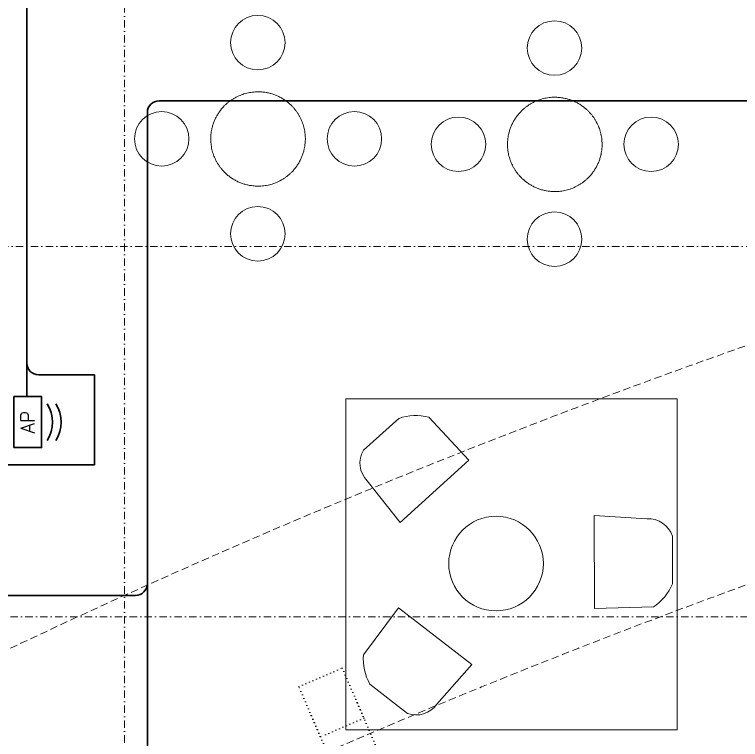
# Model space of a CAD drawing. Extents: x -2050 to 29725, y -1777 to 6820.
# Drawn here: x 7910 to 8524, y 1568 to 2181 of the extents above; entities that cross this region are included whole.
import ezdxf

# ---------------------------------------------------------------- set-up
doc = ezdxf.new("R2010")
doc.units = 0
doc.header["$LTSCALE"] = 25
doc.header["$MEASUREMENT"] = 0
for name, pattern in [('DASHDOT2', [0.5, 0.25, -0.125, 0, -0.125]), ('DOT2', [0.125, 0, -0.125]), ('HIDDEN', [0.375, 0.25, -0.125])]:
    doc.linetypes.add(name, pattern=pattern)
doc.layers.get('0').update_dxf_attribs({"color": 9, "lineweight": 9})
for name, color, linetype, lineweight in [('05', 9, 'Continuous', 9), ('06D', 9, 'Continuous', 9), ('10', 9, 'Continuous', 9), ('11', 9, 'Continuous', 9), ('20', 9, 'DOT2', 9), ('21', 9, 'Continuous', 9), ('24', 9, 'DASHDOT2', 9), ('40', 9, 'Continuous', 9), ('DATA TAVAN', 160, 'Continuous', 30), ('DATA YER', 30, 'Continuous', 30), ('E-ACCESS POINT (KABLOSUZ ERİŞİM İÇİN)', 7, 'Continuous', 30)]:
    doc.layers.add(name, color=color, linetype=linetype, lineweight=lineweight)
doc.styles.add('E-YAZI', font='txttw.shx')

# ---------------------------------------------------------------- blocks, each defined once
blk = doc.blocks.new('p-oturma')
at = {"layer": '05'}
blk.add_lwpolyline([(0, -280), (280, -280), (280, 0), (0, 0)], close=True, dxfattribs=at)
for points in [[(45.86, -104.42), (104.08, -51.83), (70.08, -15.53, 0.148649), (44.84, -16.56), (14.79, -43.47, 0.342097), (18.09, -69.29)], [(209.91, -98.71), (210.38, -177.16), (260.11, -175.97, 0.148649), (276.14, -156.45), (276.07, -116.11, 0.342097), (254.62, -101.38)], [(106.59, -224.73), (44.6, -176.65), (14.83, -216.49, 0.148649), (20.28, -241.16), (52.05, -266.02, 0.342097), (76.88, -258.24)]]:
    blk.add_lwpolyline(points, format="xyb", close=True, dxfattribs=at)
blk.add_circle((126.99, -139.28), 40, dxfattribs=at)
blk = doc.blocks.new('Group-54-1')
at = {"flags": 128}
blk.add_lwpolyline([(384798.7518, 69160.1485, -0.005049), (384798.7517, 69160.1403), (384798.7516, 69160.1342, -0.020297), (384798.7504, 69160.1139), (384798.7501, 69160.1117, -0.010121), (384798.7472, 69160.0879, -0.020134), (384798.7429, 69160.0643), (384798.742, 69160.0604, -0.019975), (384798.7338, 69160.03), (384798.7338, 69160.0299, -0.01979), (384798.7234, 69160.0006), (384798.7233, 69160.0005, -0.019602), (384798.7107, 69159.9722), (384798.7107, 69159.9722, -0.019426), (384798.6959, 69159.9451), (384798.6959, 69159.945, -0.019277), (384798.6792, 69159.9193), (384798.6791, 69159.9193, -0.019164), (384798.6605, 69159.8949, -0.019098), (384798.6401, 69159.872), (384798.6374, 69159.8693, -0.019074), (384798.6208, 69159.8533, -0.009549), (384798.6033, 69159.8384), (384798.6033, 69159.8384, -0.019136), (384798.585, 69159.8244, -0.009605), (384798.5659, 69159.8115), (384798.5658, 69159.8115, -0.019296), (384798.546, 69159.7997), (384798.5459, 69159.7997, -0.009707), (384798.5253, 69159.7891), (384798.5253, 69159.7891, -0.019528), (384798.504, 69159.7796), (384798.504, 69159.7796, -0.009837), (384798.4821, 69159.7713), (384798.482, 69159.7713, -0.01979), (384798.4595, 69159.7643), (384798.4595, 69159.7643, -0.009972), (384798.4365, 69159.7587), (384798.4364, 69159.7586, -0.020026), (384798.4129, 69159.7543), (384798.4128, 69159.7543, -0.010081), (384798.3889, 69159.7514), (384798.3887, 69159.7514, -0.020176), (384798.3644, 69159.7499), (384798.3602, 69159.7498, -0.010066), (384798.3438, 69159.7498), (384798.3437, 69159.7498, -0.0101), (384798.3274, 69159.7505, -0.01008), (384798.3111, 69159.7518), (384798.3071, 69159.7522, -0.0201), (384798.2832, 69159.7556), (384798.2792, 69159.7564, -0.019966), (384798.2483, 69159.7633), (384798.2482, 69159.7633, -0.019798), (384798.2183, 69159.7726), (384798.2181, 69159.7727, -0.01962), (384798.1893, 69159.7842), (384798.1892, 69159.7842, -0.019449), (384798.1614, 69159.7979), (384798.1614, 69159.7979, -0.019299), (384798.1349, 69159.8136), (384798.1348, 69159.8136, -0.019181), (384798.1097, 69159.8313), (384798.1097, 69159.8313, -0.019107), (384798.086, 69159.8508), (384798.0831, 69159.8533, -0.019075), (384798.0665, 69159.8693, -0.009545), (384798.0509, 69159.8861, -0.019123), (384798.0362, 69159.9038, -0.009595), (384798.0226, 69159.9224), (384798.0226, 69159.9224, -0.019275), (384798.01, 69159.9418), (384798.01, 69159.9418, -0.009695), (384797.9986, 69159.9618), (384797.9985, 69159.9619, -0.019508), (384797.9883, 69159.9827), (384797.9882, 69159.9827, -0.009828), (384797.9792, 69160.0041), (384797.9791, 69160.0042, -0.019783), (384797.9713, 69160.0262), (384797.9713, 69160.0263, -0.009972), (384797.9647, 69160.0488), (384797.9647, 69160.0489, -0.020049), (384797.9595, 69160.0721), (384797.9595, 69160.0721, -0.0101), (384797.9556, 69160.0957), (384797.9556, 69160.0958, -0.020245), (384797.9531, 69160.1199), (384797.9529, 69160.124, -0.010149), (384797.9522, 69160.1403, -0.010113), (384797.9522, 69160.1568), (384797.9523, 69160.1609, -0.020296), (384797.9538, 69160.1852), (384797.9538, 69160.1854, -0.01012), (384797.9567, 69160.2092, -0.020134), (384797.9611, 69160.2328), (384797.962, 69160.2367, -0.019975), (384797.9701, 69160.2671), (384797.9701, 69160.2672, -0.01979), (384797.9806, 69160.2965), (384797.9806, 69160.2966, -0.019602), (384797.9933, 69160.3249), (384797.9933, 69160.3249, -0.019426), (384798.008, 69160.352), (384798.0081, 69160.3521, -0.019277), (384798.0248, 69160.3778), (384798.0248, 69160.3778, -0.019164), (384798.0434, 69160.4022, -0.019098), (384798.0639, 69160.4251), (384798.0665, 69160.4278, -0.019074), (384798.0831, 69160.4438, -0.009549), (384798.1006, 69160.4587), (384798.1006, 69160.4587, -0.019136), (384798.119, 69160.4727, -0.009605), (384798.1381, 69160.4856), (384798.1381, 69160.4856, -0.019296), (384798.158, 69160.4974), (384798.158, 69160.4974, -0.009707), (384798.1786, 69160.508), (384798.1787, 69160.5081, -0.019528), (384798.1999, 69160.5175), (384798.2, 69160.5175, -0.009837), (384798.2218, 69160.5258), (384798.2219, 69160.5258, -0.01979), (384798.2444, 69160.5328), (384798.2445, 69160.5328, -0.009972), (384798.2674, 69160.5384), (384798.2676, 69160.5385, -0.020026), (384798.2911, 69160.5428), (384798.2912, 69160.5428, -0.010081), (384798.3151, 69160.5457), (384798.3152, 69160.5457, -0.020176), (384798.3396, 69160.5472), (384798.3438, 69160.5473, -0.010066), (384798.3602, 69160.5473), (384798.3603, 69160.5473, -0.0101), (384798.3766, 69160.5466, -0.01008), (384798.3929, 69160.5453), (384798.3968, 69160.5449, -0.0201), (384798.4208, 69160.5415), (384798.4248, 69160.5407, -0.019966), (384798.4556, 69160.5338), (384798.4558, 69160.5338, -0.019798), (384798.4857, 69160.5245), (384798.4858, 69160.5245, -0.019621), (384798.5147, 69160.5129), (384798.5148, 69160.5129, -0.019449), (384798.5425, 69160.4992), (384798.5426, 69160.4992, -0.0193), (384798.5691, 69160.4835), (384798.5691, 69160.4835, -0.019182), (384798.5942, 69160.4658), (384798.5943, 69160.4658, -0.019108), (384798.6179, 69160.4463), (384798.6208, 69160.4438, -0.019075), (384798.6374, 69160.4278, -0.009545), (384798.6531, 69160.411, -0.019123), (384798.6677, 69160.3933, -0.009596), (384798.6814, 69160.3747), (384798.6814, 69160.3747, -0.019275), (384798.6939, 69160.3553), (384798.6939, 69160.3553, -0.009695), (384798.7054, 69160.3353), (384798.7054, 69160.3352, -0.019508), (384798.7157, 69160.3144), (384798.7157, 69160.3144, -0.009827), (384798.7248, 69160.293), (384798.7248, 69160.2929, -0.019783), (384798.7327, 69160.2709), (384798.7327, 69160.2708, -0.009972), (384798.7392, 69160.2483), (384798.7392, 69160.2482, -0.020048), (384798.7445, 69160.225), (384798.7445, 69160.225, -0.010099), (384798.7483, 69160.2014), (384798.7484, 69160.2013, -0.020243), (384798.7508, 69160.1772), (384798.7511, 69160.1731, -0.010148), (384798.7517, 69160.1568, -0.005062), (384798.7518, 69160.1485)], format="xyb", dxfattribs=at)
for centre in [(384798.3498, 69160.9634), (384797.5374, 69160.1497), (384799.1666, 69160.1497), (384798.3498, 69159.3469)]:
    blk.add_circle(centre, 0.2304)
blk = doc.blocks.new('prf-300')
at = {"linetype": 'Continuous'}
for p, q in [((0, 29), (30, 29)), ((0, 29), (0, 27.6)), ((0, 27.6), (11.88, 27.6)), ((14.58, 24.9), (14.58, 4.1)), ((15.43, 24.9), (15.43, 4.1)), ((30, 27.6), (18.13, 27.6)), ((30, 29), (30, 27.6)), ((0, 1.4), (11.88, 1.4)), ((0, 0), (0, 1.4)), ((30, 1.4), (18.13, 1.4)), ((30, 0), (30, 1.4)), ((0, 0), (30, 0))]:
    blk.add_line(p, q, dxfattribs=at)
for centre, start, end in [((11.88, 24.9), 0, 90), ((18.13, 24.9), 90, 180), ((11.88, 4.1), 270, 0), ((18.13, 4.1), 180, 270)]:
    blk.add_arc(centre, 2.7, start, end, dxfattribs=at)
blk = doc.blocks.new('prf 3x5')
for points in [[(-2, -1.5), (2, -1.5, 0.414214), (2.5, -1), (2.5, 1, 0.414214), (2, 1.5), (-2, 1.5, 0.414214), (-2.5, 1), (-2.5, -1, 0.414214)], [(-2, -1.2), (2, -1.2, 0.414214), (2.2, -1), (2.2, 1, 0.414214), (2, 1.2), (-2, 1.2, 0.414214), (-2.2, 1), (-2.2, -1, 0.414214)]]:
    blk.add_lwpolyline(points, format="xyb", close=True)
at = {"color": 252}
blk.add_point((-0.5, 0.5), dxfattribs=at)
blk = doc.blocks.new('p-kolon-eğri-2')
at = {"layer": '06D', "linetype": 'HIDDEN', "lineweight": 0}
for p, q in [((72.76, -155.09), (100.38, -143.38)), ((100.99, -144.81), (90.08, -149.44)), ((100.38, -143.38), (100.99, -144.81)), ((84.28, -151.9), (73.37, -156.52)), ((87.81, -153.33), (96.99, -174.96)), ((88.64, -152.98), (97.82, -174.61)), ((73.37, -156.52), (72.76, -155.09)), ((101.36, -176.04), (112.27, -171.42)), ((112.27, -171.42), (112.87, -172.85)), ((112.87, -172.85), (85.25, -184.56)), ((84.65, -183.13), (95.56, -178.5)), ((85.25, -184.56), (84.65, -183.13))]:
    blk.add_line(p, q, dxfattribs=at)
at = {"layer": '06D'}
blk.add_lwpolyline([(54.63, -116.7), (39.52, -81.63), (68.91, -68.98), (84.03, -104.05)], close=True, dxfattribs=at)
for points in [[(89.28, -106.14), (116.79, -169.86)], [(52.54, -121.96), (79.81, -185.54)]]:
    blk.add_lwpolyline(points, dxfattribs=at)
at = {"layer": '06D', "linetype": 'HIDDEN', "lineweight": 0}
for centre, start, end in [((85.33, -154.38), 22.97499, 112.97499), ((91.13, -151.92), 112.97499, 202.97499), ((94.5, -176.02), 292.97499, 22.97499), ((100.3, -173.56), 202.97499, 292.97499)]:
    blk.add_arc(centre, 2.7, start, end, dxfattribs=at)
blk.add_point((100.39, -183.07), dxfattribs=at)
at = {"layer": '11'}
for points in [[(52.54, -121.96), (34.26, -79.54), (71, -63.72), (89.28, -106.14)], [(53.06, -120.65), (35.58, -80.06), (70.48, -65.03), (87.97, -105.61)]]:
    blk.add_lwpolyline(points, close=True, dxfattribs=at)
blk.add_lwpolyline([(52.54, -121.96), (89.28, -106.14)], dxfattribs=at)
at = {"layer": '20'}
blk.add_lwpolyline([(0, 0), (36.7, 15.82), (54.99, -26.61), (18.27, -42.42)], close=True, dxfattribs=at)
for points in [[(70.99, -63.69), (47.22, -8.56)], [(10.5, -24.37), (34.26, -79.54)]]:
    blk.add_lwpolyline(points, dxfattribs=at)
at = {"layer": '40'}
blk.add_lwpolyline([(70.99, -63.69), (116.79, -169.86), (79.81, -185.54), (34.26, -79.54)], close=True, dxfattribs=at)
at = {"layer": '10'}
for p, rotation in [((68.77, -67.4), 23.29427194047105), ((71.28, -70.68), 293.294271940471), ((38.47, -80.45), 23.29427194047105), ((39.13, -84.53), 293.294271940471), ((84.41, -101.15), 293.294271940471), ((85.06, -105.23), 23.29427194047105), ((52.25, -115), 293.294271940471), ((54.75, -118.28), 23.29427194047105)]:
    blk.add_blockref('prf 3x5', p, dxfattribs=dict(at, rotation=rotation))
at = {"layer": '10', "linetype": 'Continuous', "rotation": 23.31197227258336}
blk.add_blockref('prf-300', (53.1, -110.63), dxfattribs=at)
blk = doc.blocks.new('*U291')
at = {"layer": 'E-ACCESS POINT (KABLOSUZ ERİŞİM İÇİN)', "color": 4}
blk.add_lwpolyline([(-2.395, 3.237), (2.395, 3.237), (2.395, 0.647), (-2.395, 0.647)], close=True, dxfattribs=at)
at = {"layer": 'E-ACCESS POINT (KABLOSUZ ERİŞİM İÇİN)', "color": 3}
for centre in [(0, 2.797), (0, 1.993)]:
    blk.add_arc(centre, 3.191, 237.1828, 302.8172, dxfattribs=at)
at = {"layer": 'E-ACCESS POINT (KABLOSUZ ERİŞİM İÇİN)', "color": 3, "style": 'E-YAZI'}
blk.add_text('AP', height=1.28, dxfattribs=at).set_placement((-1.054, 1.311))

msp = doc.modelspace()

# ---------------------------------------------------------------- linework, layer by layer
at = {"layer": '20', "linetype": 'HIDDEN', "lineweight": 0}
for points in [[(7497.5, 1433.22, -0.101512), (9968.66, 2228.47, -0.101512)], [(7129.5, 979.76, -0.152644), (10705.5, 2076.19, -0.10573)]]:
    msp.add_lwpolyline(points, format="xyb", dxfattribs=at)
at = {"layer": '21', "linetype": 'DASHDOT2'}
for points in [[(8002.88, 204.47), (8002.88, 4014.1)], [(6835.48, 1671.62), (10934.42, 1671.62)]]:
    msp.add_lwpolyline(points, dxfattribs=at)
at = {"layer": '24'}
msp.add_lwpolyline([(6827.5, 1985), (11027.5, 1985)], dxfattribs=at)
at = {"layer": 'DATA TAVAN'}
for p, q in [((7920.38, 2302.3), (7920.38, 1857.9)), ((7930.38, 1876.38), (7977.51, 1876.38)), ((7977.51, 1876.38), (7977.51, 1800.13)), ((7977.51, 1800.13), (7886.96, 1800.13))]:
    msp.add_line(p, q, dxfattribs=at)
msp.add_arc((7930.38, 1886.38), 10, 180, 270, dxfattribs=at)
at = {"layer": 'DATA YER'}
for p, q in [((8737.82, 2108.13), (8032.24, 2108.13)), ((8022.24, 2098.13), (8022.24, 1427.7)), ((8012.24, 1689.84), (7779.76, 1689.84))]:
    msp.add_line(p, q, dxfattribs=at)
for centre, start, end in [((8032.24, 2098.13), 90, 180), ((8012.24, 1699.84), 270, 0)]:
    msp.add_arc(centre, 10, start, end, dxfattribs=at)

# ---------------------------------------------------------------- block references
msp.add_blockref('p-kolon-eğri-2', (8150.35, 1612.53))
at = {"layer": '05', "color": 7, "xscale": 100, "yscale": 100, "zscale": 100}
for p in [(-38471719.34, -6913939.03), (-38471468.45, -6913943.63)]:
    msp.add_blockref('Group-54-1', p, dxfattribs=at)
at = {"layer": '05'}
msp.add_blockref('p-oturma', (8190.08, 1856.03), dxfattribs=at)
at = {"layer": 'E-ACCESS POINT (KABLOSUZ ERİŞİM İÇİN)', "xscale": 9, "yscale": 9, "zscale": 9, "rotation": 90}
msp.add_blockref('*U291', (7938.63, 1836.35), dxfattribs=at)

doc.saveas('drawing.dxf')
